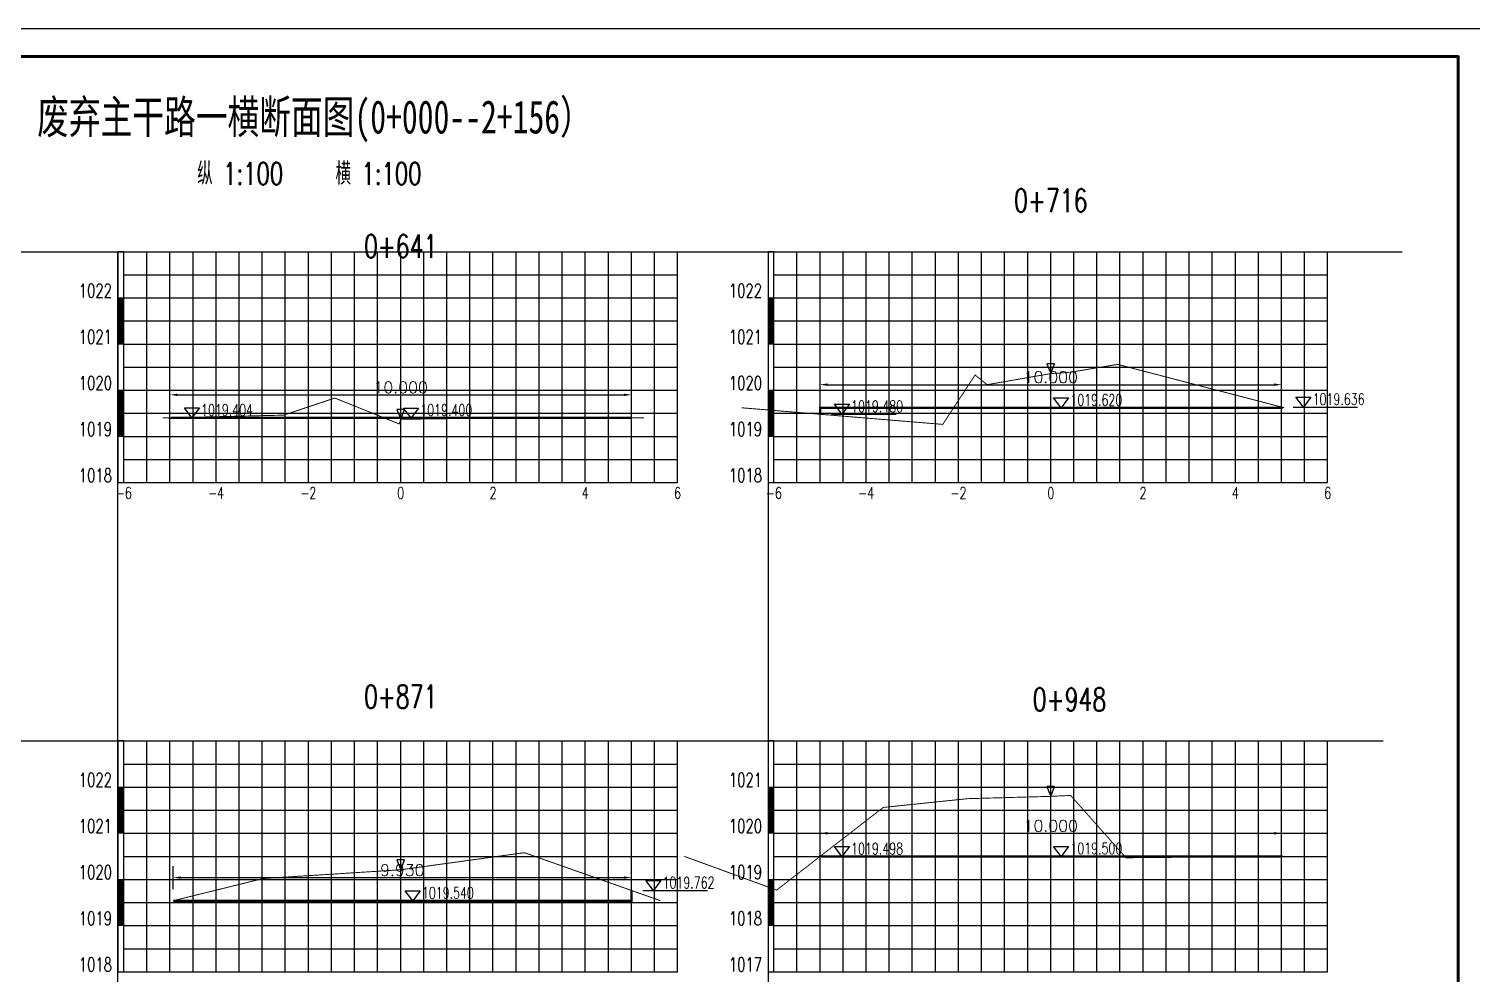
# Model space of a CAD drawing. Extents: x 695776 to 1250176, y 4443437 to 9025597.
# Drawn here: x 772110 to 803384, y 4616152 to 4636624 of the extents above; entities that cross this region are included whole.
import ezdxf
from ezdxf.enums import TextEntityAlignment as Align

# ---------------------------------------------------------------- set-up
doc = ezdxf.new("R2010")
doc.units = 0
doc.header["$LTSCALE"] = 0.5
doc.header["$PDSIZE"] = 0.2
doc.linetypes.add('ACAD_ISO07W100', pattern=[3.5, 0.5, -3])
doc.linetypes.add('CENTER2', pattern=[28.575, 19.05, -3.175, 3.175, -3.175])
doc.layers.get('0').update_dxf_attribs({"linetype": 'CONTINUOUS'})
doc.layers.get('Defpoints').update_dxf_attribs({"linetype": 'CONTINUOUS'})
for name, color, linetype in [('KEDU', 7, 'CONTINUOUS'), ('MIGE', 4, 'ACAD_ISO07W100'), ('MIGE1', 11, 'CONTINUOUS'), ('SANJIAO', 212, 'CONTINUOUS'), ('SHEJI', 1, 'CONTINUOUS'), ('YUANSHI', 2, 'CONTINUOUS'), ('YUANSHI1', 73, 'CONTINUOUS'), ('ZHOUXIAN', 20, 'CENTER2'), ('图框', 7, 'CONTINUOUS'), ('辅助线', 3, 'CONTINUOUS')]:
    doc.layers.add(name, color=color, linetype=linetype)
doc.styles.get("Standard").update_dxf_attribs({"font": 'rs.shx', "bigfont": 'hztxt.shx'})
doc.styles.add('仿宋', font='仿宋_GB2312.ttf', dxfattribs={"width": 0.7})
doc.dimstyles.get("Standard").update_dxf_attribs({"dimtxt": 0.18, "dimasz": 0.18, "dimexe": 0.18, "dimexo": 0.0625, "dimgap": 0.09, "dimtad": 0, "dimtih": 1, "dimtoh": 1, "dimdec": 4, "dimzin": 0, "dimdsep": 46, "dimtxsty": 'Standard', "dimcen": 0.09, "dimadec": 0, "dimazin": 0, "dimtfac": 1, "dimtdec": 4, "dimtofl": 0, "dimtmove": 0, "dimatfit": 3, "dimfxl": 0, "dimtolj": 1, "dimtzin": 0, "dimarcsym": 0})

# ---------------------------------------------------------------- blocks, each defined once
blk = doc.blocks.new('zhunghao')
blk.add_lwpolyline([(0, 0), (0.33, 0.86), (-0.33, 0.86), (0, 0)])
blk = doc.blocks.new('ele_sym08')
blk.add_line((0, 0), (5.6, 0))
blk.add_lwpolyline([(0.9, 0), (0.25, 0.86), (1.55, 0.86), (0.9, 0)])
at = {"width": 0.7}
blk.add_attdef('ELEVAT', (1.7, 0.18), '', height=1, dxfattribs=at)
blk = doc.blocks.new('*D604')
at = {"color": 0, "lineweight": -2}
for p, q in [((775167, 4628448), (775167, 4628948)), ((775329, 4628698), (785004, 4628698)), ((785167, 4628448), (785167, 4628948))]:
    blk.add_line(p, q, dxfattribs=at)
at = {"color": 0}
for points in [[(775329, 4628725), (775329, 4628671), (775167, 4628698)], [(785004, 4628725), (785004, 4628671), (785167, 4628698)]]:
    blk.add_solid(points, dxfattribs=at)
at = {"layer": 'Defpoints', "color": 0}
for p in [(785167, 4628698), (775167, 4628198), (785167, 4628198)]:
    blk.add_point(p, dxfattribs=at)
at = {"color": 0, "insert": (780167, 4628861), "char_height": 250, "attachment_point": 5}
blk.add_mtext('\\A1;10.000', dxfattribs=at)
blk = doc.blocks.new('bc1_100')
blk.add_lwpolyline([(0.064, 1), (-0.063, 1), (-0.063, 0), (0.064, 0)], close=True)
at = {"width": 0.7}
blk.add_attdef('BC', text='', height=0.3, dxfattribs=at).set_placement((-0.193, 0.007), align=Align.RIGHT)
blk = doc.blocks.new('bc0_100')
for p, q in [((-0.063, 1), (-0.063, 0)), ((0.063, 0), (0.063, 1))]:
    blk.add_line(p, q)
at = {"const_width": 0.126}
blk.add_lwpolyline([(0, 1), (0, 0)], dxfattribs=at)
at = {"width": 0.7}
blk.add_attdef('BC', text='', height=0.3, dxfattribs=at).set_placement((-0.193, 0.007), align=Align.RIGHT)
blk = doc.blocks.new('*D609')
at = {"color": 0, "lineweight": -2}
for p, q in [((789253, 4628668), (789253, 4629168)), ((799253, 4628668), (799253, 4629168)), ((789416, 4628918), (799091, 4628918))]:
    blk.add_line(p, q, dxfattribs=at)
at = {"color": 0}
for points in [[(789416, 4628945), (789416, 4628891), (789253, 4628918)], [(799091, 4628945), (799091, 4628891), (799253, 4628918)]]:
    blk.add_solid(points, dxfattribs=at)
at = {"layer": 'Defpoints', "color": 0}
for p in [(799253, 4628918), (789253, 4628418), (799253, 4628418)]:
    blk.add_point(p, dxfattribs=at)
at = {"color": 0, "insert": (794253, 4629081), "char_height": 250, "attachment_point": 5}
blk.add_mtext('\\A1;10.000', dxfattribs=at)
blk = doc.blocks.new('*D611')
at = {"color": 0, "lineweight": -2}
for p, q in [((775237, 4617992), (775237, 4618492)), ((785167, 4617992), (785167, 4618492)), ((775399, 4618242), (785004, 4618242))]:
    blk.add_line(p, q, dxfattribs=at)
at = {"color": 0}
for points in [[(775399, 4618269), (775399, 4618215), (775237, 4618242)], [(785004, 4618269), (785004, 4618215), (785167, 4618242)]]:
    blk.add_solid(points, dxfattribs=at)
at = {"layer": 'Defpoints', "color": 0}
for p in [(785167, 4618242), (775237, 4617742), (785167, 4617742)]:
    blk.add_point(p, dxfattribs=at)
at = {"color": 0, "insert": (780202, 4618404), "char_height": 250, "attachment_point": 5}
blk.add_mtext('\\A1;9.930', dxfattribs=at)
blk = doc.blocks.new('*D612')
at = {"color": 0, "lineweight": -2}
for p, q in [((789253, 4618952), (789253, 4619452)), ((799253, 4618952), (799253, 4619452)), ((789416, 4619202), (799091, 4619202))]:
    blk.add_line(p, q, dxfattribs=at)
at = {"color": 0}
for points in [[(789416, 4619229), (789416, 4619175), (789253, 4619202)], [(799091, 4619229), (799091, 4619175), (799253, 4619202)]]:
    blk.add_solid(points, dxfattribs=at)
at = {"layer": 'Defpoints', "color": 0}
for p in [(799253, 4619202), (789253, 4618702), (799253, 4618702)]:
    blk.add_point(p, dxfattribs=at)
at = {"color": 0, "insert": (794253, 4619364), "char_height": 250, "attachment_point": 5}
blk.add_mtext('\\A1;10.000', dxfattribs=at)

msp = doc.modelspace()

# ---------------------------------------------------------------- linework, layer by layer
at = {"layer": 'MIGE', "linetype": 'Continuous'}
for p, q in [((774666.9112, 4626798.018), (774666.9112, 4631798.018)), ((775666.9112, 4626798.018), (775666.9112, 4631798.018)), ((776666.9112, 4626798.018), (776666.9112, 4631798.018)), ((777666.9112, 4626798.018), (777666.9112, 4631798.018)), ((778666.9112, 4626798.018), (778666.9112, 4631798.018)), ((779666.9112, 4626798.018), (779666.9112, 4631798.018)), ((780666.9112, 4626798.018), (780666.9112, 4631798.018)), ((781666.9112, 4626798.018), (781666.9112, 4631798.018)), ((782666.9112, 4626798.018), (782666.9112, 4631798.018)), ((783666.9112, 4626798.018), (783666.9112, 4631798.018)), ((784666.9112, 4626798.018), (784666.9112, 4631798.018)), ((785666.9112, 4626798.018), (785666.9112, 4631798.018)), ((788753.446, 4626798.018), (788753.446, 4631798.018)), ((789753.446, 4626798.018), (789753.446, 4631798.018)), ((790753.446, 4626798.018), (790753.446, 4631798.018)), ((791753.446, 4626798.018), (791753.446, 4631798.018)), ((792753.446, 4626798.018), (792753.446, 4631798.018)), ((793753.446, 4626798.018), (793753.446, 4631798.018)), ((794753.446, 4626798.018), (794753.446, 4631798.018)), ((795753.446, 4626798.018), (795753.446, 4631798.018)), ((796753.446, 4626798.018), (796753.446, 4631798.018)), ((797753.446, 4626798.018), (797753.446, 4631798.018)), ((798753.446, 4626798.018), (798753.446, 4631798.018)), ((799753.446, 4626798.018), (799753.446, 4631798.018)), ((774166.9112, 4631298.018), (786166.9112, 4631298.018)), ((788253.446, 4631298.018), (800253.446, 4631298.018)), ((774166.9112, 4630298.018), (786166.9112, 4630298.018)), ((788253.446, 4630298.018), (800253.446, 4630298.018)), ((774166.9112, 4629298.018), (786166.9112, 4629298.018)), ((788253.446, 4629298.018), (800253.446, 4629298.018)), ((774166.9112, 4628298.018), (786166.9112, 4628298.018)), ((788253.446, 4628298.018), (800253.446, 4628298.018)), ((774166.9112, 4627298.018), (786166.9112, 4627298.018)), ((788253.446, 4627298.018), (800253.446, 4627298.018)), ((774666.9112, 4616201.7532), (774666.9112, 4621201.7532)), ((775666.9112, 4616201.7532), (775666.9112, 4621201.7532)), ((776666.9112, 4616201.7532), (776666.9112, 4621201.7532)), ((777666.9112, 4616201.7532), (777666.9112, 4621201.7532)), ((778666.9112, 4616201.7532), (778666.9112, 4621201.7532)), ((779666.9112, 4616201.7532), (779666.9112, 4621201.7532)), ((780666.9112, 4616201.7532), (780666.9112, 4621201.7532)), ((781666.9112, 4616201.7532), (781666.9112, 4621201.7532)), ((782666.9112, 4616201.7532), (782666.9112, 4621201.7532)), ((783666.9112, 4616201.7532), (783666.9112, 4621201.7532)), ((784666.9112, 4616201.7532), (784666.9112, 4621201.7532)), ((785666.9112, 4616201.7532), (785666.9112, 4621201.7532)), ((788753.446, 4616201.7532), (788753.446, 4621201.7532)), ((789753.446, 4616201.7532), (789753.446, 4621201.7532)), ((790753.446, 4616201.7532), (790753.446, 4621201.7532)), ((791753.446, 4616201.7532), (791753.446, 4621201.7532)), ((792753.446, 4616201.7532), (792753.446, 4621201.7532)), ((793753.446, 4616201.7532), (793753.446, 4621201.7532)), ((794753.446, 4616201.7532), (794753.446, 4621201.7532)), ((795753.446, 4616201.7532), (795753.446, 4621201.7532)), ((796753.446, 4616201.7532), (796753.446, 4621201.7532)), ((797753.446, 4616201.7532), (797753.446, 4621201.7532)), ((798753.446, 4616201.7532), (798753.446, 4621201.7532)), ((799753.446, 4616201.7532), (799753.446, 4621201.7532)), ((774166.9112, 4620701.7532), (786166.9112, 4620701.7532)), ((788253.446, 4620701.7532), (800253.446, 4620701.7532)), ((774166.9112, 4619701.7532), (786166.9112, 4619701.7532)), ((788253.446, 4619701.7532), (800253.446, 4619701.7532)), ((774166.9112, 4618701.7532), (786166.9112, 4618701.7532)), ((788253.446, 4618701.7532), (800253.446, 4618701.7532)), ((774166.9112, 4617701.7532), (786166.9112, 4617701.7532)), ((788253.446, 4617701.7532), (800253.446, 4617701.7532)), ((774166.9112, 4616701.7532), (786166.9112, 4616701.7532)), ((788253.446, 4616701.7532), (800253.446, 4616701.7532))]:
    msp.add_line(p, q, dxfattribs=at)
at = {"layer": 'MIGE1'}
for p, q in [((774166.9112, 4631798.018), (786166.9112, 4631798.018)), ((774166.9112, 4626798.018), (774166.9112, 4631798.018)), ((775166.9112, 4626798.018), (775166.9112, 4631798.018)), ((776166.9112, 4626798.018), (776166.9112, 4631798.018)), ((777166.9112, 4626798.018), (777166.9112, 4631798.018)), ((778166.9112, 4626798.018), (778166.9112, 4631798.018)), ((779166.9112, 4626798.018), (779166.9112, 4631798.018)), ((780166.9112, 4626798.018), (780166.9112, 4631798.018)), ((781166.9112, 4626798.018), (781166.9112, 4631798.018)), ((782166.9112, 4626798.018), (782166.9112, 4631798.018)), ((783166.9112, 4626798.018), (783166.9112, 4631798.018)), ((784166.9112, 4626798.018), (784166.9112, 4631798.018)), ((785166.9112, 4626798.018), (785166.9112, 4631798.018)), ((786166.9112, 4626798.018), (786166.9112, 4631798.018)), ((788253.446, 4631798.018), (800253.446, 4631798.018)), ((788253.446, 4626798.018), (788253.446, 4631798.018)), ((789253.446, 4626798.018), (789253.446, 4631798.018)), ((790253.446, 4626798.018), (790253.446, 4631798.018)), ((791253.446, 4626798.018), (791253.446, 4631798.018)), ((792253.446, 4626798.018), (792253.446, 4631798.018)), ((793253.446, 4626798.018), (793253.446, 4631798.018)), ((794253.446, 4626798.018), (794253.446, 4631798.018)), ((795253.446, 4626798.018), (795253.446, 4631798.018)), ((796253.446, 4626798.018), (796253.446, 4631798.018)), ((797253.446, 4626798.018), (797253.446, 4631798.018)), ((798253.446, 4626798.018), (798253.446, 4631798.018)), ((799253.446, 4626798.018), (799253.446, 4631798.018)), ((800253.446, 4626798.018), (800253.446, 4631798.018)), ((774166.9112, 4630798.018), (786166.9112, 4630798.018)), ((788253.446, 4630798.018), (800253.446, 4630798.018)), ((774166.9112, 4629798.018), (786166.9112, 4629798.018)), ((788253.446, 4629798.018), (800253.446, 4629798.018)), ((774166.9112, 4628798.018), (786166.9112, 4628798.018)), ((788253.446, 4628798.018), (800253.446, 4628798.018)), ((774166.9112, 4627798.018), (786166.9112, 4627798.018)), ((788253.446, 4627798.018), (800253.446, 4627798.018)), ((774166.9112, 4626798.018), (786166.9112, 4626798.018)), ((788253.446, 4626798.018), (800253.446, 4626798.018)), ((774166.9112, 4621201.7532), (786166.9112, 4621201.7532)), ((774166.9112, 4616201.7532), (774166.9112, 4621201.7532)), ((775166.9112, 4616201.7532), (775166.9112, 4621201.7532)), ((776166.9112, 4616201.7532), (776166.9112, 4621201.7532)), ((777166.9112, 4616201.7532), (777166.9112, 4621201.7532)), ((778166.9112, 4616201.7532), (778166.9112, 4621201.7532)), ((779166.9112, 4616201.7532), (779166.9112, 4621201.7532)), ((780166.9112, 4616201.7532), (780166.9112, 4621201.7532)), ((781166.9112, 4616201.7532), (781166.9112, 4621201.7532)), ((782166.9112, 4616201.7532), (782166.9112, 4621201.7532)), ((783166.9112, 4616201.7532), (783166.9112, 4621201.7532)), ((784166.9112, 4616201.7532), (784166.9112, 4621201.7532)), ((785166.9112, 4616201.7532), (785166.9112, 4621201.7532)), ((786166.9112, 4616201.7532), (786166.9112, 4621201.7532)), ((788253.446, 4621201.7532), (800253.446, 4621201.7532)), ((788253.446, 4616201.7532), (788253.446, 4621201.7532)), ((789253.446, 4616201.7532), (789253.446, 4621201.7532)), ((790253.446, 4616201.7532), (790253.446, 4621201.7532)), ((791253.446, 4616201.7532), (791253.446, 4621201.7532)), ((792253.446, 4616201.7532), (792253.446, 4621201.7532)), ((793253.446, 4616201.7532), (793253.446, 4621201.7532)), ((794253.446, 4616201.7532), (794253.446, 4621201.7532)), ((795253.446, 4616201.7532), (795253.446, 4621201.7532)), ((796253.446, 4616201.7532), (796253.446, 4621201.7532)), ((797253.446, 4616201.7532), (797253.446, 4621201.7532)), ((798253.446, 4616201.7532), (798253.446, 4621201.7532)), ((799253.446, 4616201.7532), (799253.446, 4621201.7532)), ((800253.446, 4616201.7532), (800253.446, 4621201.7532)), ((774166.9112, 4620201.7532), (786166.9112, 4620201.7532)), ((788253.446, 4620201.7532), (800253.446, 4620201.7532)), ((774166.9112, 4619201.7532), (786166.9112, 4619201.7532)), ((788253.446, 4619201.7532), (800253.446, 4619201.7532)), ((774166.9112, 4618201.7532), (786166.9112, 4618201.7532)), ((788253.446, 4618201.7532), (800253.446, 4618201.7532)), ((774166.9112, 4617201.7532), (786166.9112, 4617201.7532)), ((788253.446, 4617201.7532), (800253.446, 4617201.7532)), ((774166.9112, 4616201.7532), (786166.9112, 4616201.7532)), ((788253.446, 4616201.7532), (800253.446, 4616201.7532))]:
    msp.add_line(p, q, dxfattribs=at)
at = {"layer": 'SHEJI', "const_width": 50}
for points in [[(789253.446, 4628277.651), (789253.446, 4628418.018), (792148.96, 4628418.018), (794253.446, 4628418.018), (799253.446, 4628418.018), (799253.446, 4628433.6412)], [(775166.9112, 4628201.6821), (775166.9112, 4628198.018), (779811.9112, 4628198.018), (780166.9112, 4628198.018), (782406.9112, 4628198.018), (785166.9112, 4628198.018)], [(789253.446, 4618700.1515), (789253.446, 4618701.7532), (789255.513, 4618701.7532), (794253.446, 4618701.7532), (795856.7793, 4618701.7532), (799253.446, 4618701.7532), (799253.446, 4618701.1428)], [(775236.9112, 4617741.7532), (780166.9112, 4617741.7532), (785166.9112, 4617741.7532), (785166.9112, 4617963.8549)]]:
    msp.add_lwpolyline(points, dxfattribs=at)
at = {"layer": 'YUANSHI', "const_width": 20}
for points in [[(792148.96, 4628418.018), (792613.446, 4629128.018), (792873.446, 4628918.018), (794253.446, 4629158.018), (794683.446, 4629188.018), (795703.446, 4629358.018), (799253.446, 4628433.6412)], [(775166.9112, 4628201.6821), (777626.9112, 4628258.018), (778736.9112, 4628628.018), (779811.9112, 4628198.018)], [(787553.446, 4628418.018), (789253.446, 4628277.651)], [(799253.446, 4628433.6412), (799313.446, 4628418.018)], [(775006.9112, 4628198.018), (775166.9112, 4628201.6821)], [(785166.9112, 4628198.018), (785436.9112, 4628198.018)], [(789255.513, 4618701.7532), (790623.446, 4619761.7532), (792453.446, 4619951.7532), (794253.446, 4620001.7532), (794683.446, 4620021.7532), (795856.7793, 4618701.7532)], [(775236.9112, 4617741.7532), (777186.9112, 4618221.7532), (780166.9112, 4618411.7532), (782846.9112, 4618781.7532), (785166.9112, 4617963.8549)], [(786313.446, 4618701.7532), (788313.446, 4617971.7532), (789253.446, 4618700.1515)], [(799253.446, 4618701.1428), (799323.446, 4618701.7532)], [(785166.9112, 4617963.8549), (785796.9112, 4617741.7532)]]:
    msp.add_lwpolyline(points, dxfattribs=at)
at = {"layer": 'YUANSHI1', "const_width": 20}
for points in [[(789253.446, 4628277.651), (791913.446, 4628058.018), (792148.96, 4628418.018)], [(779811.9112, 4628198.018), (780136.9112, 4628068.018), (780166.9112, 4628168.018), (782406.9112, 4628198.018)], [(782406.9112, 4628198.018), (785166.9112, 4628198.018)], [(789253.446, 4618700.1515), (789255.513, 4618701.7532)], [(795856.7793, 4618701.7532), (795883.446, 4618671.7532), (799253.446, 4618701.1428)]]:
    msp.add_lwpolyline(points, dxfattribs=at)
at = {"layer": 'ZHOUXIAN'}
for p, q in [((794253.446, 4627558.018), (794253.446, 4629858.018)), ((780166.9112, 4627568.018), (780166.9112, 4629128.018)), ((794253.446, 4617471.7532), (794253.446, 4620521.7532)), ((780166.9112, 4617241.7532), (780166.9112, 4619281.7532))]:
    msp.add_line(p, q, dxfattribs=at)
at = {"layer": '图框', "linetype": 'Continuous', "lineweight": -2, "flags": 128}
msp.add_lwpolyline([(753284.361, 4636624.2316), (753284.361, 4600984.2316), (803684.361, 4600984.2316), (803684.361, 4636624.2316), (753284.361, 4636624.2316)], dxfattribs=at)
at = {"layer": '图框', "linetype": 'Continuous', "lineweight": 60, "flags": 128}
msp.add_lwpolyline([(756284.361, 4636024.2316), (803084.361, 4636024.2316), (803084.361, 4601584.2316), (756284.361, 4601584.2316), (756284.361, 4636024.2316)], dxfattribs=at)
at = {"layer": '辅助线'}
for points in [[(759000.2452, 4631798.018), (801865.7583, 4631798.018)], [(774040.7157, 4611415.4696), (774040.7157, 4631798.018)], [(788127.2504, 4631798.018), (788127.2504, 4611120.6194)], [(759000.2452, 4621201.7532), (801455.5868, 4621201.7532)]]:
    msp.add_lwpolyline(points, dxfattribs=at)

# ---------------------------------------------------------------- block references
at = {"xscale": 250, "yscale": 250, "zscale": 250}
for p, values in [((794253.446, 4628418.018), {'ELEVAT': '1019.620'}), ((799503.446, 4628433.6412), {'ELEVAT': '1019.636'}), ((775416.9112, 4628201.6821), {'ELEVAT': '1019.404'}), ((780166.9112, 4628198.018), {'ELEVAT': '1019.400'}), ((789503.446, 4628277.651), {'ELEVAT': '1019.480'}), ((789503.446, 4618700.1515), {'ELEVAT': '1019.498'}), ((794253.446, 4618701.7532), {'ELEVAT': '1019.500'}), ((780201.9112, 4617741.7532), {'ELEVAT': '1019.540'}), ((785416.9112, 4617963.8549), {'ELEVAT': '1019.762'})]:
    msp.add_blockref('ele_sym08', p, dxfattribs=at).add_auto_attribs(values)
at = {"layer": 'KEDU', "xscale": 1000, "yscale": 1000, "zscale": 1000}
for name, p, values in [('bc1_100', (774103.6632, 4630798.018), {'BC': '1022'}), ('bc1_100', (788190.198, 4630798.018), {'BC': '1022'}), ('bc0_100', (774103.6632, 4629798.018), {'BC': '1021'}), ('bc0_100', (788190.198, 4629798.018), {'BC': '1021'}), ('bc1_100', (774103.6632, 4628798.018), {'BC': '1020'}), ('bc1_100', (788190.198, 4628798.018), {'BC': '1020'}), ('bc0_100', (774103.6632, 4627798.018), {'BC': '1019'}), ('bc0_100', (788190.198, 4627798.018), {'BC': '1019'}), ('bc1_100', (774103.6632, 4626798.018), {'BC': '1018'}), ('bc1_100', (788190.198, 4626798.018), {'BC': '1018'}), ('bc1_100', (774103.6632, 4620201.7532), {'BC': '1022'}), ('bc1_100', (788190.198, 4620201.7532), {'BC': '1021'}), ('bc0_100', (774103.6632, 4619201.7532), {'BC': '1021'}), ('bc0_100', (788190.198, 4619201.7532), {'BC': '1020'}), ('bc1_100', (774103.6632, 4618201.7532), {'BC': '1020'}), ('bc1_100', (788190.198, 4618201.7532), {'BC': '1019'}), ('bc0_100', (774103.6632, 4617201.7532), {'BC': '1019'}), ('bc0_100', (788190.198, 4617201.7532), {'BC': '1018'}), ('bc1_100', (774103.6632, 4616201.7532), {'BC': '1018'}), ('bc1_100', (788190.198, 4616201.7532), {'BC': '1017'})]:
    msp.add_blockref(name, p, dxfattribs=at).add_auto_attribs(values)
at = {"layer": 'SANJIAO', "xscale": 250, "yscale": 250, "zscale": 250}
for p in [(794253.446, 4629158.018), (780166.9112, 4628168.018), (794253.446, 4620001.7532), (780166.9112, 4618411.7532)]:
    msp.add_blockref('zhunghao', p, dxfattribs=at)

# ---------------------------------------------------------------- texts
at = {"width": 0.7}
for s, p in [('0+716', (794253.446, 4632658.018)), ('0+641', (780166.9112, 4631668.018)), ('0+871', (780166.9112, 4621911.7532)), ('0+948', (794658.4957, 4621850.7337))]:
    msp.add_text(s, height=500, dxfattribs=at).set_placement(p, align=Align.CENTER)
at = {"layer": 'KEDU', "width": 0.7}
for s, p in [('-6', (774166.9112, 4626448.018)), ('-4', (776166.9112, 4626448.018)), ('-2', (778166.9112, 4626448.018)), ('0', (780166.9112, 4626448.018)), ('0', (780166.9112, 4626448.018)), ('2', (782166.9112, 4626448.018)), ('4', (784166.9112, 4626448.018)), ('6', (786166.9112, 4626448.018)), ('-6', (788253.446, 4626448.018)), ('-4', (790253.446, 4626448.018)), ('-2', (792253.446, 4626448.018)), ('0', (794253.446, 4626448.018)), ('0', (794253.446, 4626448.018)), ('2', (796253.446, 4626448.018)), ('4', (798253.446, 4626448.018)), ('6', (800253.446, 4626448.018))]:
    msp.add_text(s, height=250, dxfattribs=at).set_placement(p, align=Align.CENTER)
at = {"layer": '图框', "style": '仿宋', "width": 0.7}
msp.add_text('废弃主干路一横断面图(0+000--2+156）', height=720, dxfattribs=at).set_placement((778299.3336, 4634358.4575), align=Align.CENTER)
at = {"layer": '图框', "width": 0.7}
for p in [(778186.0251, 4633249.2915), (778186.0277, 4633249.292)]:
    msp.add_text('纵 1:100    横 1:100', height=480, dxfattribs=at).set_placement(p, align=Align.CENTER)

# ---------------------------------------------------------------- dimensions: what is measured, and where the dimension line sits
for base, p1, p2, picture, middle in [((785166.9112, 4628698.018), (775166.9112, 4628198.018), (785166.9112, 4628198.018), '*D604', (780166.9112, 4628860.518)), ((799253.446, 4628918.018), (789253.446, 4628418.018), (799253.446, 4628418.018), '*D609', (794253.446, 4629080.518)), ((799253.446, 4619201.7532), (789253.446, 4618701.7532), (799253.446, 4618701.7532), '*D612', (794253.446, 4619364.2532)), ((785166.9112, 4618241.7532), (775236.9112, 4617741.7532), (785166.9112, 4617741.7532), '*D611', (780201.9112, 4618404.2532))]:
    dim = msp.add_linear_dim(base=base, p1=p1, p2=p2, dimstyle='Standard', override={"dimtxt": 250, "dimasz": 162.5, "dimexe": 250, "dimexo": 250, "dimgap": 37.5, "dimtad": 1, "dimtih": 0, "dimtoh": 0, "dimdec": 3, "dimlfac": 0.001})
    dim.commit()
    dim.dimension.update_dxf_attribs({"geometry": picture, "text_midpoint": middle})

doc.saveas('drawing.dxf')
